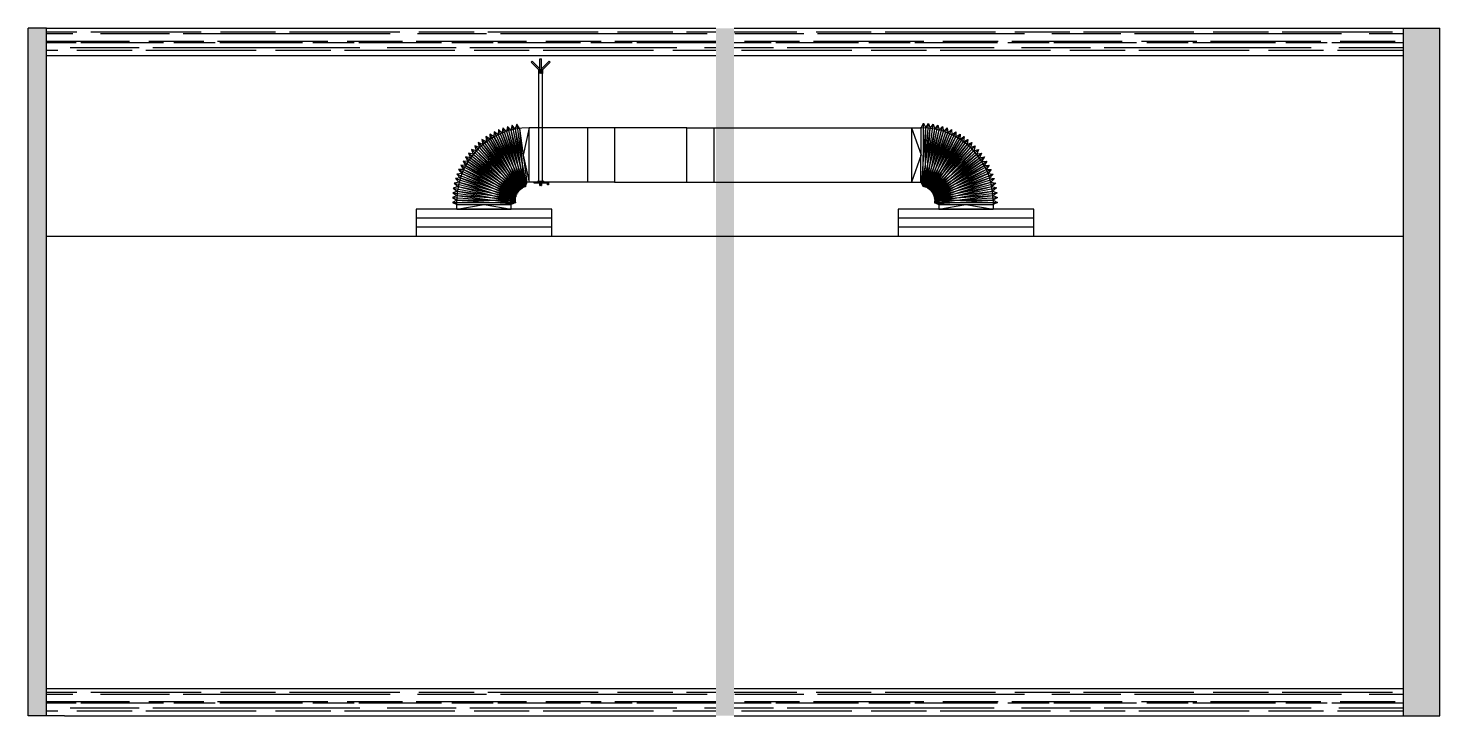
# Model space of a CAD drawing. Header units: millimetres. Extents: x -1288794 to 2153086, y -2701644 to -1428868.
# Drawn here: x 1116071 to 1123871, y -1432668 to -1428868 of the extents above; entities that cross this region are included whole.
import ezdxf

# ---------------------------------------------------------------- set-up
doc = ezdxf.new("R2010")
doc.units = ezdxf.units.MM
doc.header["$LTSCALE"] = 100
for name, color, linetype in [('A-FLOR-SPCL', 8, 'Continuous'), ('A-WALL-FULL', 8, 'Continuous'), ('AC-SAD', 3, 'Continuous'), ('FALSE-CEILING-LEVEL', 5, 'Continuous'), ('M-HANGER', 30, 'Continuous')]:
    doc.layers.add(name, color=color, linetype=linetype)

# ---------------------------------------------------------------- blocks, each defined once
blk = doc.blocks.new('*U486')
at = {"layer": 'AC-SAD'}
for p, q in [((-12.5, 325), (-25, 300)), ((-12.5, 325), (-12.5, -25)), ((0, 300), (-12.5, 325)), ((-25, 300), (-25, 0)), ((0, 300), (0, 0)), ((0, 0), (-12.5, -25)), ((-12.5, -25), (-25, 0))]:
    blk.add_line(p, q, dxfattribs=at)
blk = doc.blocks.new('*U487')
at = {"layer": 'AC-SAD', "color": 0, "linetype": 'ByBlock', "lineweight": -2, "transparency": 16777216}
for p, rotation in [((1121005.2, -1429418.3), 179.5246554889796), ((1121030.2, -1429419.3), 175.9436692694116), ((1121055, -1429421.9), 172.3626830498441), ((1121079.7, -1429425.9), 168.7816968302768), ((1121104.1, -1429431.6), 165.2007106107094), ((1121128, -1429438.7), 161.619724391142), ((1121151.5, -1429447.3), 158.0387381715746), ((1121174.4, -1429457.4), 154.4577519520073), ((1121196.6, -1429468.9), 150.8767657324398), ((1121218, -1429481.7), 147.2957795128723), ((1121238.6, -1429495.9), 143.7147932933047), ((1121258.3, -1429511.3), 140.1338070737372), ((1121277, -1429527.9), 136.5528208541696), ((1121294.6, -1429545.6), 132.9718346346019), ((1121311, -1429564.5), 129.3908484150343), ((1121326.3, -1429584.3), 125.8098621954667), ((1121340.3, -1429605), 122.2288759758991), ((1121352.9, -1429626.5), 118.6478897563318), ((1121364.2, -1429648.8), 115.0669035367642), ((1121374.1, -1429671.8), 111.4859173171968), ((1121382.5, -1429695.3), 107.9049310976293), ((1121389.4, -1429719.3), 104.3239448780618), ((1121394.9, -1429743.7), 100.7429586584943), ((1121398.8, -1429768.4), 97.16197243892681), ((1121401.1, -1429793.3), 93.58098621935926), ((1121401.9, -1429818.3), 89.99999999979156)]:
    blk.add_blockref('*U486', p, dxfattribs=dict(at, rotation=rotation))

msp = doc.modelspace()

# ---------------------------------------------------------------- hatches: boundary and pattern name
at = {"layer": 'A-WALL-FULL', "true_color": 0xf26722}
h = msp.add_hatch(dxfattribs=at)
h.set_pattern_fill('BRSTONE', color=30, scale=5)
h.set_pattern_definition([(0, (41287.41, -78855.235), (0, 41.91), []), (90, (41401.71, -78855.235), (-63.5, 41.91), [41.91, -41.91]), (90, (41389.01, -78855.235), (-63.5, 41.91), [41.91, -41.91]), (0, (41401.71, -78848.25), (63.5, 41.91), [-114.3, 12.7]), (0, (41401.71, -78841.265), (63.5, 41.91), [-114.3, 12.7]), (0, (41401.71, -78834.28), (63.5, 41.91), [-114.3, 12.7]), (0, (41401.71, -78827.295), (63.5, 41.91), [-114.3, 12.7]), (0, (41401.71, -78820.31), (63.5, 41.91), [-114.3, 12.7])])
h.paths.add_polyline_path([(1116170.6, -1432668.3), (1116170.6, -1428868.3), (1116070.6, -1428868.3), (1116070.6, -1432668.3)])
at = {"layer": 'A-WALL-FULL', "true_color": 0xed1f24}
h = msp.add_hatch(dxfattribs=at)
h.set_pattern_fill('AR-RROOF', color=240, scale=3)
h.set_pattern_definition([(0, (41287.41, -75205.235), (167.64, 76.2), [1143, -152.4, 381, -76.2]), (0, (41388.75, -75167.13), (-76.2, 101.346), [228.6, -25.146, 457.2, -57.15]), (0, (41325.51, -75140.465), (396.24, 51.054), [609.6, -106.68, 304.8, -76.2])])
h.paths.add_polyline_path([(1119970.6, -1428868.3), (1119970.6, -1429018.3), (1123670.6, -1429018.3), (1123670.6, -1428868.3)])
h.paths.add_polyline_path([(1119870.6, -1429018.3), (1119870.6, -1428868.3), (1116170.6, -1428868.3), (1116170.6, -1429018.3)])
at = {"layer": 'A-WALL-FULL', "true_color": 0xf26722}
h = msp.add_hatch(dxfattribs=at)
h.set_pattern_fill('BRSTONE', color=30, scale=2)
h.set_pattern_definition([(0, (23387.409, 27034.238), (0, 16.764), []), (90, (23433.129, 27034.238), (-25.4, 16.764), [16.764, -16.764]), (90, (23428.049, 27034.238), (-25.4, 16.764), [16.764, -16.764]), (0, (23433.129, 27037.032), (25.4, 16.764), [-45.72, 5.08]), (0, (23433.129, 27039.826), (25.4, 16.764), [-45.72, 5.08]), (0, (23433.129, 27042.62), (25.4, 16.764), [-45.72, 5.08]), (0, (23433.129, 27045.414), (25.4, 16.764), [-45.72, 5.08]), (0, (23433.129, 27048.208), (25.4, 16.764), [-45.72, 5.08])])
h.paths.add_polyline_path([(1119970.6, -1428868.3), (1119870.6, -1428868.3), (1119870.6, -1432668.3), (1119970.6, -1432668.3)])
h = msp.add_hatch(dxfattribs=at)
h.set_pattern_fill('BRSTONE', color=30, scale=2)
h.set_pattern_definition([(0, (43487.409, -78855.235), (0, 16.764), []), (90, (43533.129, -78855.235), (-25.4, 16.764), [16.764, -16.764]), (90, (43528.049, -78855.235), (-25.4, 16.764), [16.764, -16.764]), (0, (43533.129, -78852.44), (25.4, 16.764), [-45.72, 5.08]), (0, (43533.129, -78849.647), (25.4, 16.764), [-45.72, 5.08]), (0, (43533.129, -78846.853), (25.4, 16.764), [-45.72, 5.08]), (0, (43533.129, -78844.059), (25.4, 16.764), [-45.72, 5.08]), (0, (43533.129, -78841.265), (25.4, 16.764), [-45.72, 5.08])])
h.paths.add_polyline_path([(1123870.6, -1428868.3), (1123670.6, -1428868.3), (1123670.6, -1432668.3), (1123870.6, -1432668.3)])
at = {"layer": 'A-WALL-FULL', "true_color": 0xed1f24}
h = msp.add_hatch(dxfattribs=at)
h.set_pattern_fill('AR-RROOF', color=240, scale=3)
h.set_pattern_definition([(0, (41287.41, -78855.235), (167.64, 76.2), [1143, -152.4, 381, -76.2]), (0, (41388.75, -78817.13), (-76.2, 101.346), [228.6, -25.146, 457.2, -57.15]), (0, (41325.51, -78790.465), (396.24, 51.054), [609.6, -106.68, 304.8, -76.2])])
h.paths.add_polyline_path([(1119870.6, -1432668.3), (1119870.6, -1432518.3), (1116170.6, -1432518.3), (1116170.6, -1432668.3)])
h.paths.add_polyline_path([(1119970.6, -1432518.3), (1119970.6, -1432668.3), (1123670.6, -1432668.3), (1123670.6, -1432518.3)])

# ---------------------------------------------------------------- linework, layer by layer
at = {"layer": 'A-FLOR-SPCL'}
for p, q in [((1119970.6, -1428868.3), (1123670.6, -1428868.3)), ((1119970.6, -1429018.3), (1123670.6, -1429018.3))]:
    msp.add_line(p, q, dxfattribs=at)
at = {"layer": 'A-WALL-FULL'}
for p, q in [((1116070.6, -1432668.3), (1116070.6, -1428868.3)), ((1116070.6, -1432668.3), (1116070.6, -1428868.3)), ((1116170.6, -1428868.3), (1116070.6, -1428868.3)), ((1116170.6, -1432668.3), (1116170.6, -1428868.3)), ((1116170.6, -1432668.3), (1116170.6, -1428868.3)), ((1116170.6, -1428868.3), (1119870.6, -1428868.3)), ((1119970.6, -1428868.3), (1123670.6, -1428868.3)), ((1123670.6, -1428868.3), (1123870.6, -1428868.3)), ((1123670.6, -1432668.3), (1123670.6, -1428868.3)), ((1123870.6, -1432668.3), (1123870.6, -1428868.3)), ((1116170.6, -1429018.3), (1119870.6, -1429018.3)), ((1119970.6, -1429018.3), (1123670.6, -1429018.3)), ((1116170.6, -1432518.3), (1119870.6, -1432518.3)), ((1119970.6, -1432518.3), (1123670.6, -1432518.3)), ((1116270.6, -1432668.3), (1116070.6, -1432668.3)), ((1116270.6, -1432668.3), (1119870.6, -1432668.3)), ((1119970.6, -1432668.3), (1123670.6, -1432668.3)), ((1123670.6, -1432668.3), (1123870.6, -1432668.3))]:
    msp.add_line(p, q, dxfattribs=at)
at = {"layer": 'AC-SAD'}
for p, q in [((1118693.4, -1429418.9), (1118689.4, -1429446.6)), ((1118693.4, -1429418.9), (1118803.7, -1429751.1)), ((1118713.1, -1429438.7, 0), (1118693.4, -1429418.9)), ((1118718.6, -1429410.6), (1118712.9, -1429438)), ((1118718.6, -1429410.6), (1118808, -1429749)), ((1118737.1, -1429431.6, 0), (1118718.6, -1429410.6)), ((1118744.3, -1429403.9), (1118736.9, -1429430.8)), ((1118744.3, -1429403.9), (1118812.4, -1429747.2)), ((1118761.4, -1429425.9, 0), (1118744.3, -1429403.9)), ((1118770.4, -1429398.7), (1118761.3, -1429425.2)), ((1118761.3, -1429425.2), (1118801.2, -1429722.5)), ((1118761.4, -1429425.9), (1118819.8, -1429720.2)), ((1118770.4, -1429398.7), (1118816.9, -1429745.6)), ((1118786.1, -1429421.9, 0), (1118770.4, -1429398.7)), ((1118786, -1429421.1), (1118807.2, -1429720.3)), ((1118786.1, -1429421.9), (1118825.9, -1429719.2)), ((1118839.2, -1429418.3), (1118806, -1429570.5)), ((1119160.2, -1429418.3), (1118839.2, -1429418.3)), ((1118839.2, -1429718.3), (1118839.2, -1429418.3)), ((1119160.2, -1429418.3), (1119160.2, -1429718.3)), ((1119310.2, -1429418.3), (1119160.2, -1429418.3)), ((1119710.2, -1429418.3), (1119310.2, -1429418.3)), ((1119310.2, -1429418.3), (1119310.2, -1429718.3)), ((1119310.2, -1429418.3), (1119310.2, -1429718.3)), ((1119710.2, -1429718.3), (1119710.2, -1429418.3)), ((1119710.2, -1429718.3), (1119710.2, -1429418.3)), ((1119710.2, -1429418.3), (1119860.2, -1429418.3)), ((1119860.2, -1429718.3), (1119860.2, -1429418.3)), ((1119860.2, -1429418.3), (1121001.9, -1429418.3)), ((1120951.9, -1429418.3), (1120951.9, -1429718.3)), ((1120951.9, -1429418.3), (1121004, -1429568.5)), ((1118557.2, -1429500.1), (1118781.6, -1429768.7)), ((1118582.8, -1429511.3, 0), (1118557.2, -1429500.1)), ((1118557.2, -1429500.1), (1118563.6, -1429527.3)), ((1118577.6, -1429483.1), (1118784.8, -1429765.2)), ((1118602.5, -1429495.9, 0), (1118577.6, -1429483.1)), ((1118577.6, -1429483.1), (1118582.4, -1429510.7)), ((1118599.1, -1429467.4), (1118788.2, -1429761.9)), ((1118623.1, -1429481.7, 0), (1118599.1, -1429467.4)), ((1118599.1, -1429467.4), (1118602.1, -1429495.2)), ((1118602.1, -1429495.2), (1118764.2, -1429747.7)), ((1118602.5, -1429495.9), (1118780.1, -1429737.7)), ((1118621.5, -1429453.1), (1118791.8, -1429758.9)), ((1118644.6, -1429468.9, 0), (1118621.5, -1429453.1)), ((1118621.5, -1429453.1), (1118622.7, -1429481)), ((1118622.7, -1429481), (1118768.7, -1429743.1)), ((1118623.1, -1429481.7), (1118785.2, -1429734.2)), ((1118644.7, -1429440.2), (1118644.2, -1429468.2)), ((1118644.2, -1429468.2), (1118773.6, -1429738.9)), ((1118644.6, -1429468.9), (1118790.6, -1429730.9)), ((1118644.7, -1429440.2), (1118795.6, -1429756)), ((1118666.8, -1429457.4, 0), (1118644.7, -1429440.2)), ((1118668.7, -1429428.8), (1118666.5, -1429456.7)), ((1118666.5, -1429456.7), (1118778.7, -1429734.9)), ((1118666.8, -1429457.4), (1118796.1, -1429728.1)), ((1118668.7, -1429428.8), (1118799.6, -1429753.4)), ((1118689.6, -1429447.3, 0), (1118668.7, -1429428.8)), ((1118689.4, -1429446.6), (1118784, -1429731.3)), ((1118689.6, -1429447.3), (1118801.8, -1429725.6)), ((1118712.9, -1429438), (1118789.5, -1429728)), ((1118713.1, -1429438.7), (1118807.7, -1429723.4)), ((1118736.9, -1429430.8), (1118795.3, -1429725.1)), ((1118737.1, -1429431.6), (1118813.7, -1429721.6)), ((1118487.3, -1429579.8), (1118771.1, -1429784.6)), ((1118514.9, -1429584.3, 0), (1118487.3, -1429579.8)), ((1118487.3, -1429579.8), (1118500.2, -1429604.5)), ((1118502.8, -1429558.3), (1118773.3, -1429780.4)), ((1118530.1, -1429564.5, 0), (1118502.8, -1429558.3)), ((1118502.8, -1429558.3), (1118514.2, -1429583.8)), ((1118514.2, -1429583.8), (1118746.1, -1429774.2)), ((1118519.7, -1429537.8), (1118775.8, -1429776.3)), ((1118546.6, -1429545.6, 0), (1118519.7, -1429537.8)), ((1118519.7, -1429537.8), (1118529.5, -1429563.9)), ((1118529.5, -1429563.9), (1118749, -1429768.4)), ((1118530.1, -1429564.5), (1118762, -1429754.8)), ((1118537.9, -1429518.3), (1118778.6, -1429772.4)), ((1118564.2, -1429527.9, 0), (1118537.9, -1429518.3)), ((1118537.9, -1429518.3), (1118546, -1429545.1)), ((1118546, -1429545.1), (1118752.3, -1429762.9)), ((1118546.6, -1429545.6), (1118766.1, -1429750.1)), ((1118563.6, -1429527.3), (1118755.9, -1429757.6)), ((1118564.2, -1429527.9), (1118770.5, -1429745.7)), ((1118582.4, -1429510.7), (1118759.9, -1429752.5)), ((1118582.8, -1429511.3), (1118775.1, -1429741.5)), ((1118806, -1429570.5), (1118839.2, -1429718.3, 0)), ((1121004, -1429568.5), (1120951.9, -1429718.3)), ((1118476.9, -1429648.8, 0), (1118449, -1429649.6)), ((1118449, -1429649.6), (1118766, -1429797.8)), ((1118449, -1429649.6), (1118466.3, -1429671.5)), ((1118460.3, -1429625.5), (1118767.4, -1429793.3)), ((1118488.2, -1429626.5, 0), (1118460.3, -1429625.5)), ((1118460.3, -1429625.5), (1118476.2, -1429648.5)), ((1118473.1, -1429602.2), (1118769.1, -1429788.9)), ((1118500.9, -1429605, 0), (1118473.1, -1429602.2)), ((1118473.1, -1429602.2), (1118487.5, -1429626.1)), ((1118476.2, -1429648.5), (1118739.5, -1429792.3)), ((1118476.9, -1429648.8), (1118748.7, -1429775.9)), ((1118487.5, -1429626.1), (1118741.3, -1429786.1)), ((1118488.2, -1429626.5), (1118751.5, -1429770.4)), ((1118500.2, -1429604.5), (1118743.5, -1429780.1)), ((1118500.9, -1429605), (1118754.6, -1429765)), ((1118514.9, -1429584.3), (1118758.1, -1429759.8)), ((1118451.7, -1429719.3, 0), (1118424.4, -1429725.3)), ((1118424.4, -1429725.3), (1118763.5, -1429811.9)), ((1118424.4, -1429725.3), (1118445.5, -1429743.6)), ((1118458.6, -1429695.3, 0), (1118431, -1429699.5)), ((1118431, -1429699.5), (1118764, -1429807.1)), ((1118431, -1429699.5), (1118450.9, -1429719.1)), ((1118467, -1429671.8, 0), (1118439.2, -1429674.3)), ((1118439.2, -1429674.3), (1118764.9, -1429802.5)), ((1118439.2, -1429674.3), (1118457.9, -1429695.1)), ((1118450.9, -1429719.1), (1118736.4, -1429811.3)), ((1118451.7, -1429719.3), (1118742.3, -1429793.6)), ((1118457.9, -1429695.1), (1118737, -1429804.9)), ((1118458.6, -1429695.3), (1118744.1, -1429787.6)), ((1118466.3, -1429671.5), (1118738.1, -1429798.6)), ((1118467, -1429671.8), (1118746.2, -1429781.7)), ((1118795.6, -1429756), (1118773.6, -1429738.9)), ((1118799.6, -1429753.4), (1118778.7, -1429734.9)), ((1118780.1, -1429737.7), (1118784.8, -1429765.2)), ((1118803.7, -1429751.1), (1118784, -1429731.3)), ((1118785.2, -1429734.2), (1118788.2, -1429761.9)), ((1118808, -1429749), (1118789.5, -1429728)), ((1118790.6, -1429730.9), (1118791.8, -1429758.9)), ((1118812.4, -1429747.2), (1118795.3, -1429725.1)), ((1118796.1, -1429728.1), (1118795.6, -1429756)), ((1118801.8, -1429725.6), (1118799.6, -1429753.4)), ((1118816.9, -1429745.6), (1118801.2, -1429722.5)), ((1118807.7, -1429723.4), (1118803.7, -1429751.1)), ((1118821.5, -1429744.4), (1118807.2, -1429720.3)), ((1118813.7, -1429721.6), (1118808, -1429749)), ((1118819.8, -1429720.2), (1118812.4, -1429747.2)), ((1118825.9, -1429719.2), (1118816.9, -1429745.6)), ((1119160.2, -1429718.3), (1118839.2, -1429718.3)), ((1119310.2, -1429718.3), (1119160.2, -1429718.3)), ((1119310.2, -1429718.3), (1119710.2, -1429718.3)), ((1119710.2, -1429718.3), (1119860.2, -1429718.3)), ((1119860.2, -1429718.3), (1121001.9, -1429718.3)), ((1118440, -1429793.3, 0), (1118414.3, -1429804.2)), ((1118414.3, -1429804.2), (1118763.6, -1429826.1)), ((1118414.3, -1429804.2), (1118438.5, -1429818.3)), ((1118442.4, -1429768.4, 0), (1118416, -1429777.7)), ((1118416, -1429777.7), (1118763.3, -1429821.4)), ((1118416, -1429777.7), (1118439.2, -1429793.2)), ((1118446.2, -1429743.7, 0), (1118419.4, -1429751.4)), ((1118419.4, -1429751.4), (1118763.2, -1429816.6)), ((1118419.4, -1429751.4), (1118441.6, -1429768.3)), ((1118439.2, -1429793.2), (1118736.9, -1429830.6)), ((1118440, -1429793.3), (1118739.4, -1429812.1)), ((1118441.6, -1429768.3), (1118736.3, -1429824.2)), ((1118442.4, -1429768.4), (1118740, -1429805.8)), ((1118445.5, -1429743.6), (1118736.2, -1429817.8)), ((1118446.2, -1429743.7), (1118741, -1429799.7)), ((1118763.5, -1429811.9), (1118736.2, -1429817.8)), ((1118763.2, -1429816.6), (1118736.3, -1429824.2)), ((1118764, -1429807.1), (1118736.4, -1429811.3)), ((1118764.9, -1429802.5), (1118737, -1429804.9)), ((1118766, -1429797.8), (1118738.1, -1429798.6)), ((1118739.4, -1429812.1), (1118763.6, -1429826.1)), ((1118767.4, -1429793.3), (1118739.5, -1429792.3)), ((1118740, -1429805.8), (1118763.3, -1429821.4)), ((1118741, -1429799.7), (1118763.2, -1429816.6)), ((1118769.1, -1429788.9), (1118741.3, -1429786.1)), ((1118742.3, -1429793.6), (1118763.5, -1429811.9)), ((1118771.1, -1429784.6), (1118743.5, -1429780.1)), ((1118744.1, -1429787.6), (1118764, -1429807.1)), ((1118773.3, -1429780.4), (1118746.1, -1429774.2)), ((1118746.2, -1429781.7), (1118764.9, -1429802.5)), ((1118748.7, -1429775.9), (1118766, -1429797.8)), ((1118775.8, -1429776.3), (1118749, -1429768.4)), ((1118751.5, -1429770.4), (1118767.4, -1429793.3)), ((1118778.6, -1429772.4), (1118752.3, -1429762.9)), ((1118754.6, -1429765), (1118769.1, -1429788.9)), ((1118781.6, -1429768.7), (1118755.9, -1429757.6)), ((1118758.1, -1429759.8), (1118771.1, -1429784.6)), ((1118784.8, -1429765.2), (1118759.9, -1429752.5)), ((1118762, -1429754.8), (1118773.3, -1429780.4)), ((1118788.2, -1429761.9), (1118764.2, -1429747.7)), ((1118766.1, -1429750.1), (1118775.8, -1429776.3)), ((1118791.8, -1429758.9), (1118768.7, -1429743.1)), ((1118770.5, -1429745.7), (1118778.6, -1429772.4)), ((1118775.1, -1429741.5), (1118781.6, -1429768.7)), ((1118964.2, -1429868.3), (1118214.2, -1429868.3)), ((1118214.2, -1429868.3), (1118214.2, -1430018.3)), ((1118439.2, -1429818.3, 0), (1118414.2, -1429830.8)), ((1118414.2, -1429830.8), (1118764.2, -1429830.8)), ((1118414.2, -1429830.8), (1118439.2, -1429843.3)), ((1118438.5, -1429818.3), (1118737.9, -1429837)), ((1118439.2, -1429868.3), (1118439.2, -1429818.3)), ((1118439.2, -1429818.3), (1118739.2, -1429818.3)), ((1118439.2, -1429868.3), (1118589.2, -1429843.3)), ((1118439.2, -1429843.3), (1118739.2, -1429843.3)), ((1118439.2, -1429868.3), (1118739.2, -1429868.3)), ((1118589.2, -1429843.3), (1118739.2, -1429868.3)), ((1118763.3, -1429821.4), (1118736.9, -1429830.6)), ((1118763.6, -1429826.1), (1118737.9, -1429837)), ((1118739.2, -1429868.3), (1118739.2, -1429818.3)), ((1118739.2, -1429818.3), (1118764.2, -1429830.8)), ((1118764.2, -1429830.8), (1118739.2, -1429843.3)), ((1118964.2, -1430018.3), (1118964.2, -1429868.3)), ((1121626.9, -1429868.3), (1120876.9, -1429868.3)), ((1120876.9, -1429868.3), (1120876.9, -1430018.3)), ((1121101.9, -1429818.3), (1121101.9, -1429868.3)), ((1121101.9, -1429868.3), (1121251.9, -1429843.3)), ((1121101.9, -1429868.3), (1121401.9, -1429868.3)), ((1121251.9, -1429843.3), (1121401.9, -1429868.3)), ((1121401.9, -1429818.3), (1121401.9, -1429868.3)), ((1121626.9, -1430018.3), (1121626.9, -1429868.3)), ((1118964.2, -1429918.3), (1118214.2, -1429918.3)), ((1118964.2, -1429968.3), (1118214.2, -1429968.3)), ((1121626.9, -1429918.3), (1120876.9, -1429918.3)), ((1121626.9, -1429968.3), (1120876.9, -1429968.3)), ((1118214.2, -1430018.3), (1118964.2, -1430018.3)), ((1120876.9, -1430018.3), (1121626.9, -1430018.3))]:
    msp.add_line(p, q, dxfattribs=at)
for centre, radius, start, end in [((1118839.2, -1429818.3, 0), 400, 90, 180), ((1121001.9, -1429818.3), 400, 360, 90), ((1118839.2, -1429818.3, 0), 100, 90, 180), ((1121001.9, -1429818.3), 100, 360, 90)]:
    msp.add_arc(centre, radius, start, end, dxfattribs=at)
at = {"layer": 'FALSE-CEILING-LEVEL'}
msp.add_line((1116170.6, -1430018.3), (1123670.6, -1430018.3), dxfattribs=at)
at = {"layer": 'M-HANGER'}
for p, q in [((1118855.4, -1429049.9), (1118849.7, -1429055.5)), ((1118892.1, -1429098.3), (1118849.7, -1429055.5)), ((1118898.1, -1429093), (1118855.4, -1429049.9)), ((1118892.1, -1429713.3), (1118892.1, -1429098.3)), ((1118892.1, -1429098.3), (1118892.1, -1429118.3)), ((1118912.1, -1429098.3), (1118892.1, -1429118.3)), ((1118906.4, -1429098.3), (1118892.1, -1429112.6)), ((1118907, -1429098.3), (1118892.1, -1429113.2)), ((1118900.8, -1429098.3), (1118892.1, -1429107)), ((1118901.4, -1429098.3), (1118892.1, -1429107.6)), ((1118895.1, -1429098.3), (1118892.1, -1429101.3)), ((1118895.7, -1429098.3), (1118892.1, -1429101.9)), ((1118912.1, -1429098.3), (1118892.1, -1429098.3)), ((1118912.1, -1429098.9), (1118892.7, -1429118.3)), ((1118912.1, -1429104), (1118897.8, -1429118.3)), ((1118898.1, -1429093), (1118898.1, -1429038.3)), ((1118898.1, -1429038.3), (1118906.1, -1429038.3)), ((1118912.1, -1429104.5), (1118898.3, -1429118.3)), ((1118912.1, -1429109.6), (1118903.4, -1429118.3)), ((1118912.1, -1429110.2), (1118904, -1429118.3)), ((1118906.1, -1429093), (1118906.1, -1429038.3)), ((1118906.1, -1429093), (1118948.8, -1429049.9)), ((1118912.1, -1429115.3), (1118909.1, -1429118.3)), ((1118912.1, -1429115.8), (1118909.6, -1429118.3)), ((1118912.1, -1429098.3), (1118954.5, -1429055.5)), ((1118912.1, -1429713.3), (1118912.1, -1429098.3)), ((1118912.1, -1429098.3), (1118912.1, -1429118.3)), ((1118948.8, -1429049.9), (1118954.5, -1429055.5)), ((1118864.7, -1429718.3), (1118944.7, -1429718.3)), ((1118864.7, -1429718.3), (1118864.7, -1429723.3)), ((1118864.7, -1429723.3), (1118939.7, -1429723.3)), ((1118886.6, -1429714.3), (1118886.6, -1429718.3)), ((1118887.6, -1429713.3), (1118916.6, -1429713.3)), ((1118889.6, -1429718.3), (1118914.6, -1429718.3)), ((1118897.2, -1429738.3), (1118897.2, -1429723.3)), ((1118907.2, -1429738.3), (1118897.2, -1429738.3)), ((1118907.2, -1429723.3), (1118907.2, -1429738.3)), ((1118917.6, -1429714.3), (1118917.6, -1429718.3)), ((1118939.7, -1429723.3), (1118939.7, -1429733.3)), ((1118939.7, -1429733.3), (1118939.7, -1429723.3)), ((1118944.7, -1429733.3), (1118939.7, -1429733.3)), ((1118944.7, -1429718.3), (1118944.7, -1429733.3))]:
    msp.add_line(p, q, dxfattribs=at)
for points in [[(1118898, -1429729.2), (1118907.2, -1429725.2), (1118906.4, -1429723.3), (1118897.2, -1429727.3)], [(1118898, -1429732), (1118907.2, -1429728), (1118906.4, -1429726.2), (1118897.2, -1429730.2)], [(1118898, -1429734.8), (1118907.2, -1429730.8), (1118906.4, -1429729), (1118897.2, -1429733)], [(1118898, -1429737.9), (1118907.2, -1429733.9), (1118906.4, -1429732), (1118897.2, -1429736)]]:
    msp.add_lwpolyline(points, close=True, dxfattribs=at)
msp.add_lwpolyline([(1118903.8, -1429738.3), (1118907.2, -1429736.8), (1118906.4, -1429735), (1118898.8, -1429738.3)], dxfattribs=at)
for centre, start, end in [((1118887.6, -1429714.3), 90, 180), ((1118916.6, -1429714.3), 0, 90)]:
    msp.add_arc(centre, 1, start, end, dxfattribs=at)

# ---------------------------------------------------------------- block references
at = {"layer": 'AC-SAD'}
msp.add_blockref('*U487', (0, 0), dxfattribs=at)

doc.saveas('drawing.dxf')
